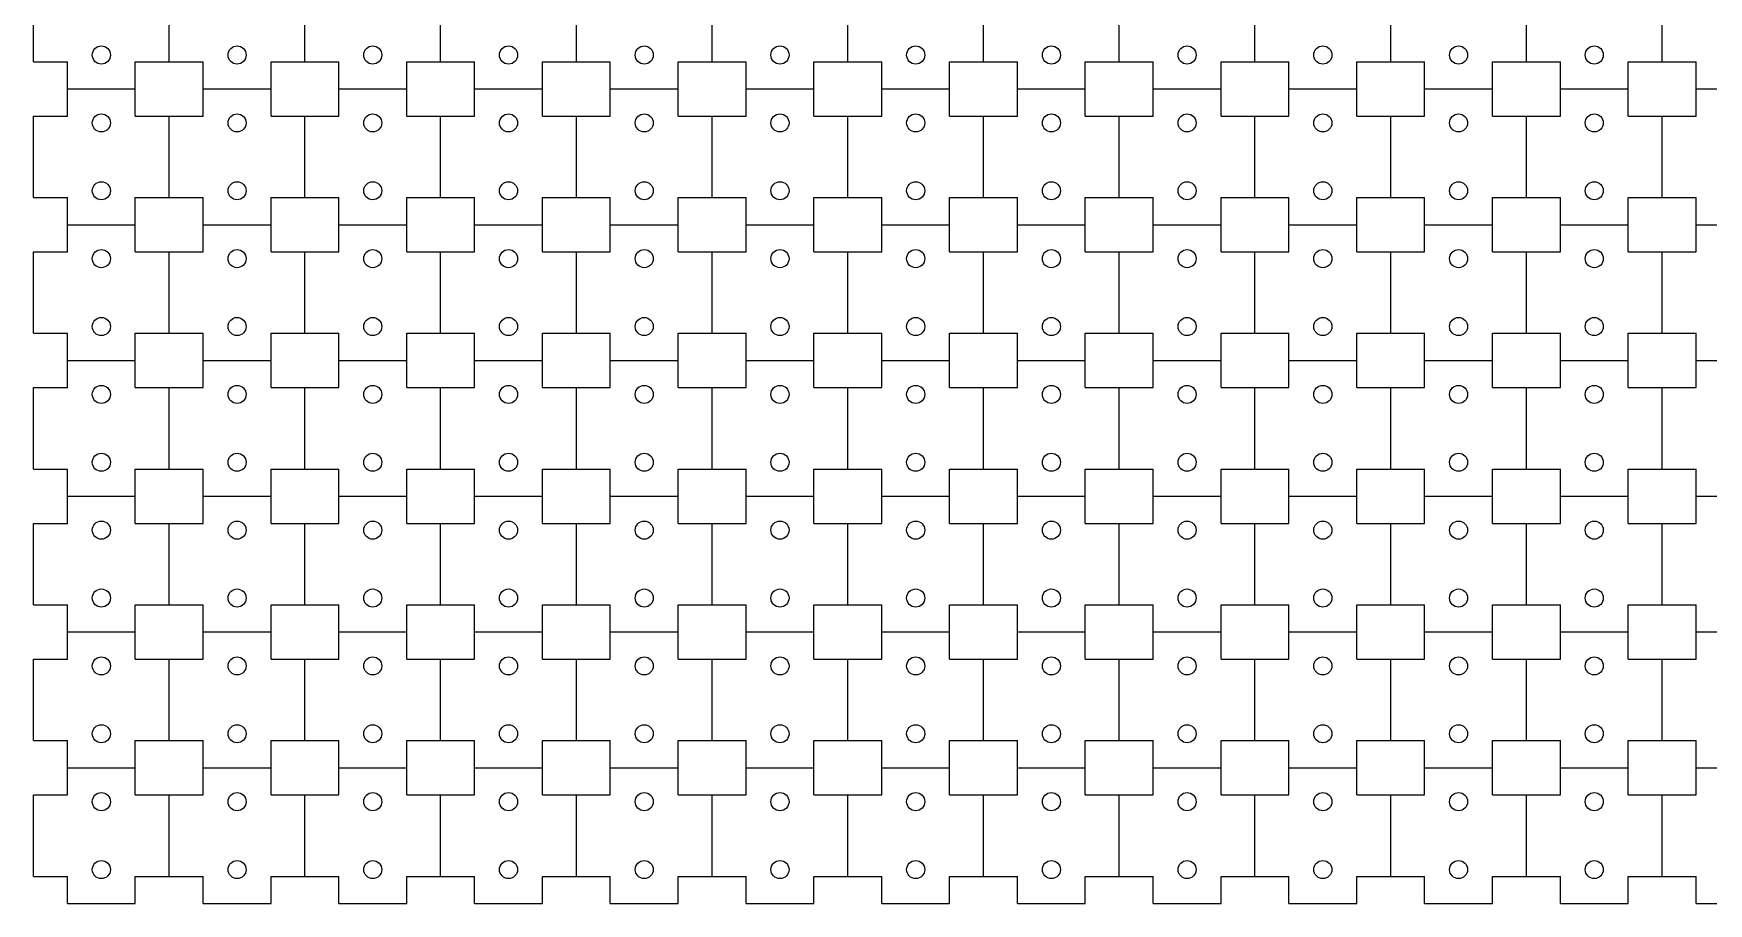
# Model space of a CAD drawing. Header units: millimetres. Extents: x 0 to 1500, y 0 to 750.
# Drawn here: x 0 to 370.2, y 0 to 192.2 of the extents above; entities that cross this region are included whole.
import ezdxf

# ---------------------------------------------------------------- set-up
doc = ezdxf.new("R2010")
doc.units = ezdxf.units.MM

msp = doc.modelspace()

# ---------------------------------------------------------------- linework, layer by layer
at = {"color": 7}
for p, q in [((0, 186), (0, 195)), ((30, 186), (30, 195)), ((60, 186), (60, 195)), ((90, 186), (90, 195)), ((120, 186), (120, 195)), ((150, 186), (150, 195)), ((180, 186), (180, 195)), ((210, 186), (210, 195)), ((240, 186), (240, 195)), ((270, 186), (270, 195)), ((300, 186), (300, 195)), ((330, 186), (330, 195)), ((360, 186), (360, 195)), ((0, 186), (7.5, 186)), ((7.5, 180), (7.5, 186)), ((22.5, 180), (22.5, 186)), ((22.5, 186), (30, 186)), ((30, 186), (37.5, 186)), ((37.5, 180), (37.5, 186)), ((52.5, 180), (52.5, 186)), ((52.5, 186), (60, 186)), ((60, 186), (67.5, 186)), ((67.5, 180), (67.5, 186)), ((82.5, 180), (82.5, 186)), ((82.5, 186), (90, 186)), ((90, 186), (97.5, 186)), ((97.5, 180), (97.5, 186)), ((112.5, 180), (112.5, 186)), ((112.5, 186), (120, 186)), ((120, 186), (127.5, 186)), ((127.5, 180), (127.5, 186)), ((142.5, 180), (142.5, 186)), ((142.5, 186), (150, 186)), ((150, 186), (157.5, 186)), ((157.5, 180), (157.5, 186)), ((172.5, 180), (172.5, 186)), ((172.5, 186), (180, 186)), ((180, 186), (187.5, 186)), ((187.5, 180), (187.5, 186)), ((202.5, 180), (202.5, 186)), ((202.5, 186), (210, 186)), ((210, 186), (217.5, 186)), ((217.5, 180), (217.5, 186)), ((232.5, 180), (232.5, 186)), ((232.5, 186), (240, 186)), ((240, 186), (247.5, 186)), ((247.5, 180), (247.5, 186)), ((262.5, 180), (262.5, 186)), ((262.5, 186), (270, 186)), ((270, 186), (277.5, 186)), ((277.5, 180), (277.5, 186)), ((292.5, 180), (292.5, 186)), ((292.5, 186), (300, 186)), ((300, 186), (307.5, 186)), ((307.5, 180), (307.5, 186)), ((322.5, 180), (322.5, 186)), ((322.5, 186), (330, 186)), ((330, 186), (337.5, 186)), ((337.5, 180), (337.5, 186)), ((352.5, 180), (352.5, 186)), ((352.5, 186), (360, 186)), ((360, 186), (367.5, 186)), ((367.5, 180), (367.5, 186)), ((7.5, 174), (7.5, 180)), ((7.5, 180), (15, 180)), ((15, 180), (22.5, 180)), ((22.5, 174), (22.5, 180)), ((37.5, 174), (37.5, 180)), ((37.5, 180), (45, 180)), ((45, 180), (52.5, 180)), ((52.5, 174), (52.5, 180)), ((67.5, 174), (67.5, 180)), ((67.5, 180), (75, 180)), ((75, 180), (82.5, 180)), ((82.5, 174), (82.5, 180)), ((97.5, 174), (97.5, 180)), ((97.5, 180), (105, 180)), ((105, 180), (112.5, 180)), ((112.5, 174), (112.5, 180)), ((127.5, 174), (127.5, 180)), ((127.5, 180), (135, 180)), ((135, 180), (142.5, 180)), ((142.5, 174), (142.5, 180)), ((157.5, 174), (157.5, 180)), ((157.5, 180), (165, 180)), ((165, 180), (172.5, 180)), ((172.5, 174), (172.5, 180)), ((187.5, 174), (187.5, 180)), ((187.5, 180), (195, 180)), ((195, 180), (202.5, 180)), ((202.5, 174), (202.5, 180)), ((217.5, 174), (217.5, 180)), ((217.5, 180), (225, 180)), ((225, 180), (232.5, 180)), ((232.5, 174), (232.5, 180)), ((247.5, 174), (247.5, 180)), ((247.5, 180), (255, 180)), ((255, 180), (262.5, 180)), ((262.5, 174), (262.5, 180)), ((277.5, 174), (277.5, 180)), ((277.5, 180), (285, 180)), ((285, 180), (292.5, 180)), ((292.5, 174), (292.5, 180)), ((307.5, 174), (307.5, 180)), ((307.5, 180), (315, 180)), ((315, 180), (322.5, 180)), ((322.5, 174), (322.5, 180)), ((337.5, 174), (337.5, 180)), ((337.5, 180), (345, 180)), ((345, 180), (352.5, 180)), ((352.5, 174), (352.5, 180)), ((367.5, 174), (367.5, 180)), ((367.5, 180), (375, 180)), ((0, 165), (0, 174)), ((0, 174), (7.5, 174)), ((22.5, 174), (30, 174)), ((30, 165), (30, 174)), ((30, 174), (37.5, 174)), ((52.5, 174), (60, 174)), ((60, 165), (60, 174)), ((60, 174), (67.5, 174)), ((82.5, 174), (90, 174)), ((90, 165), (90, 174)), ((90, 174), (97.5, 174)), ((112.5, 174), (120, 174)), ((120, 165), (120, 174)), ((120, 174), (127.5, 174)), ((142.5, 174), (150, 174)), ((150, 165), (150, 174)), ((150, 174), (157.5, 174)), ((172.5, 174), (180, 174)), ((180, 165), (180, 174)), ((180, 174), (187.5, 174)), ((202.5, 174), (210, 174)), ((210, 165), (210, 174)), ((210, 174), (217.5, 174)), ((232.5, 174), (240, 174)), ((240, 165), (240, 174)), ((240, 174), (247.5, 174)), ((262.5, 174), (270, 174)), ((270, 165), (270, 174)), ((270, 174), (277.5, 174)), ((292.5, 174), (300, 174)), ((300, 165), (300, 174)), ((300, 174), (307.5, 174)), ((322.5, 174), (330, 174)), ((330, 165), (330, 174)), ((330, 174), (337.5, 174)), ((352.5, 174), (360, 174)), ((360, 165), (360, 174)), ((360, 174), (367.5, 174)), ((0, 156), (0, 165)), ((30, 156), (30, 165)), ((60, 156), (60, 165)), ((90, 156), (90, 165)), ((120, 156), (120, 165)), ((150, 156), (150, 165)), ((180, 156), (180, 165)), ((210, 156), (210, 165)), ((240, 156), (240, 165)), ((270, 156), (270, 165)), ((300, 156), (300, 165)), ((330, 156), (330, 165)), ((360, 156), (360, 165)), ((0, 156), (7.5, 156)), ((7.5, 150), (7.5, 156)), ((22.5, 150), (22.5, 156)), ((22.5, 156), (30, 156)), ((30, 156), (37.5, 156)), ((37.5, 150), (37.5, 156)), ((52.5, 150), (52.5, 156)), ((52.5, 156), (60, 156)), ((60, 156), (67.5, 156)), ((67.5, 150), (67.5, 156)), ((82.5, 150), (82.5, 156)), ((82.5, 156), (90, 156)), ((90, 156), (97.5, 156)), ((97.5, 150), (97.5, 156)), ((112.5, 150), (112.5, 156)), ((112.5, 156), (120, 156)), ((120, 156), (127.5, 156)), ((127.5, 150), (127.5, 156)), ((142.5, 150), (142.5, 156)), ((142.5, 156), (150, 156)), ((150, 156), (157.5, 156)), ((157.5, 150), (157.5, 156)), ((172.5, 150), (172.5, 156)), ((172.5, 156), (180, 156)), ((180, 156), (187.5, 156)), ((187.5, 150), (187.5, 156)), ((202.5, 150), (202.5, 156)), ((202.5, 156), (210, 156)), ((210, 156), (217.5, 156)), ((217.5, 150), (217.5, 156)), ((232.5, 150), (232.5, 156)), ((232.5, 156), (240, 156)), ((240, 156), (247.5, 156)), ((247.5, 150), (247.5, 156)), ((262.5, 150), (262.5, 156)), ((262.5, 156), (270, 156)), ((270, 156), (277.5, 156)), ((277.5, 150), (277.5, 156)), ((292.5, 150), (292.5, 156)), ((292.5, 156), (300, 156)), ((300, 156), (307.5, 156)), ((307.5, 150), (307.5, 156)), ((322.5, 150), (322.5, 156)), ((322.5, 156), (330, 156)), ((330, 156), (337.5, 156)), ((337.5, 150), (337.5, 156)), ((352.5, 150), (352.5, 156)), ((352.5, 156), (360, 156)), ((360, 156), (367.5, 156)), ((367.5, 150), (367.5, 156)), ((7.5, 144), (7.5, 150)), ((7.5, 150), (15, 150)), ((15, 150), (22.5, 150)), ((22.5, 144), (22.5, 150)), ((37.5, 144), (37.5, 150)), ((37.5, 150), (45, 150)), ((45, 150), (52.5, 150)), ((52.5, 144), (52.5, 150)), ((67.5, 144), (67.5, 150)), ((67.5, 150), (75, 150)), ((75, 150), (82.5, 150)), ((82.5, 144), (82.5, 150)), ((97.5, 144), (97.5, 150)), ((97.5, 150), (105, 150)), ((105, 150), (112.5, 150)), ((112.5, 144), (112.5, 150)), ((127.5, 144), (127.5, 150)), ((127.5, 150), (135, 150)), ((135, 150), (142.5, 150)), ((142.5, 144), (142.5, 150)), ((157.5, 144), (157.5, 150)), ((157.5, 150), (165, 150)), ((165, 150), (172.5, 150)), ((172.5, 144), (172.5, 150)), ((187.5, 144), (187.5, 150)), ((187.5, 150), (195, 150)), ((195, 150), (202.5, 150)), ((202.5, 144), (202.5, 150)), ((217.5, 144), (217.5, 150)), ((217.5, 150), (225, 150)), ((225, 150), (232.5, 150)), ((232.5, 144), (232.5, 150)), ((247.5, 144), (247.5, 150)), ((247.5, 150), (255, 150)), ((255, 150), (262.5, 150)), ((262.5, 144), (262.5, 150)), ((277.5, 144), (277.5, 150)), ((277.5, 150), (285, 150)), ((285, 150), (292.5, 150)), ((292.5, 144), (292.5, 150)), ((307.5, 144), (307.5, 150)), ((307.5, 150), (315, 150)), ((315, 150), (322.5, 150)), ((322.5, 144), (322.5, 150)), ((337.5, 144), (337.5, 150)), ((337.5, 150), (345, 150)), ((345, 150), (352.5, 150)), ((352.5, 144), (352.5, 150)), ((367.5, 144), (367.5, 150)), ((367.5, 150), (375, 150)), ((0, 135), (0, 144)), ((0, 144), (7.5, 144)), ((22.5, 144), (30, 144)), ((30, 135), (30, 144)), ((30, 144), (37.5, 144)), ((52.5, 144), (60, 144)), ((60, 135), (60, 144)), ((60, 144), (67.5, 144)), ((82.5, 144), (90, 144)), ((90, 135), (90, 144)), ((90, 144), (97.5, 144)), ((112.5, 144), (120, 144)), ((120, 135), (120, 144)), ((120, 144), (127.5, 144)), ((142.5, 144), (150, 144)), ((150, 135), (150, 144)), ((150, 144), (157.5, 144)), ((172.5, 144), (180, 144)), ((180, 135), (180, 144)), ((180, 144), (187.5, 144)), ((202.5, 144), (210, 144)), ((210, 135), (210, 144)), ((210, 144), (217.5, 144)), ((232.5, 144), (240, 144)), ((240, 135), (240, 144)), ((240, 144), (247.5, 144)), ((262.5, 144), (270, 144)), ((270, 135), (270, 144)), ((270, 144), (277.5, 144)), ((292.5, 144), (300, 144)), ((300, 135), (300, 144)), ((300, 144), (307.5, 144)), ((322.5, 144), (330, 144)), ((330, 135), (330, 144)), ((330, 144), (337.5, 144)), ((352.5, 144), (360, 144)), ((360, 135), (360, 144)), ((360, 144), (367.5, 144)), ((0, 126), (0, 135)), ((30, 126), (30, 135)), ((60, 126), (60, 135)), ((90, 126), (90, 135)), ((120, 126), (120, 135)), ((150, 126), (150, 135)), ((180, 126), (180, 135)), ((210, 126), (210, 135)), ((240, 126), (240, 135)), ((270, 126), (270, 135)), ((300, 126), (300, 135)), ((330, 126), (330, 135)), ((360, 126), (360, 135)), ((0, 126), (7.5, 126)), ((7.5, 120), (7.5, 126)), ((22.5, 120), (22.5, 126)), ((22.5, 126), (30, 126)), ((30, 126), (37.5, 126)), ((37.5, 120), (37.5, 126)), ((52.5, 120), (52.5, 126)), ((52.5, 126), (60, 126)), ((60, 126), (67.5, 126)), ((67.5, 120), (67.5, 126)), ((82.5, 120), (82.5, 126)), ((82.5, 126), (90, 126)), ((90, 126), (97.5, 126)), ((97.5, 120), (97.5, 126)), ((112.5, 120), (112.5, 126)), ((112.5, 126), (120, 126)), ((120, 126), (127.5, 126)), ((127.5, 120), (127.5, 126)), ((142.5, 120), (142.5, 126)), ((142.5, 126), (150, 126)), ((150, 126), (157.5, 126)), ((157.5, 120), (157.5, 126)), ((172.5, 120), (172.5, 126)), ((172.5, 126), (180, 126)), ((180, 126), (187.5, 126)), ((187.5, 120), (187.5, 126)), ((202.5, 120), (202.5, 126)), ((202.5, 126), (210, 126)), ((210, 126), (217.5, 126)), ((217.5, 120), (217.5, 126)), ((232.5, 120), (232.5, 126)), ((232.5, 126), (240, 126)), ((240, 126), (247.5, 126)), ((247.5, 120), (247.5, 126)), ((262.5, 120), (262.5, 126)), ((262.5, 126), (270, 126)), ((270, 126), (277.5, 126)), ((277.5, 120), (277.5, 126)), ((292.5, 120), (292.5, 126)), ((292.5, 126), (300, 126)), ((300, 126), (307.5, 126)), ((307.5, 120), (307.5, 126)), ((322.5, 120), (322.5, 126)), ((322.5, 126), (330, 126)), ((330, 126), (337.5, 126)), ((337.5, 120), (337.5, 126)), ((352.5, 120), (352.5, 126)), ((352.5, 126), (360, 126)), ((360, 126), (367.5, 126)), ((367.5, 120), (367.5, 126)), ((7.5, 114), (7.5, 120)), ((7.5, 120), (15, 120)), ((15, 120), (22.5, 120)), ((22.5, 114), (22.5, 120)), ((37.5, 114), (37.5, 120)), ((37.5, 120), (45, 120)), ((45, 120), (52.5, 120)), ((52.5, 114), (52.5, 120)), ((67.5, 114), (67.5, 120)), ((67.5, 120), (75, 120)), ((75, 120), (82.5, 120)), ((82.5, 114), (82.5, 120)), ((97.5, 114), (97.5, 120)), ((97.5, 120), (105, 120)), ((105, 120), (112.5, 120)), ((112.5, 114), (112.5, 120)), ((127.5, 114), (127.5, 120)), ((127.5, 120), (135, 120)), ((135, 120), (142.5, 120)), ((142.5, 114), (142.5, 120)), ((157.5, 114), (157.5, 120)), ((157.5, 120), (165, 120)), ((165, 120), (172.5, 120)), ((172.5, 114), (172.5, 120)), ((187.5, 114), (187.5, 120)), ((187.5, 120), (195, 120)), ((195, 120), (202.5, 120)), ((202.5, 114), (202.5, 120)), ((217.5, 114), (217.5, 120)), ((217.5, 120), (225, 120)), ((225, 120), (232.5, 120)), ((232.5, 114), (232.5, 120)), ((247.5, 114), (247.5, 120)), ((247.5, 120), (255, 120)), ((255, 120), (262.5, 120)), ((262.5, 114), (262.5, 120)), ((277.5, 114), (277.5, 120)), ((277.5, 120), (285, 120)), ((285, 120), (292.5, 120)), ((292.5, 114), (292.5, 120)), ((307.5, 114), (307.5, 120)), ((307.5, 120), (315, 120)), ((315, 120), (322.5, 120)), ((322.5, 114), (322.5, 120)), ((337.5, 114), (337.5, 120)), ((337.5, 120), (345, 120)), ((345, 120), (352.5, 120)), ((352.5, 114), (352.5, 120)), ((367.5, 114), (367.5, 120)), ((367.5, 120), (375, 120)), ((0, 105), (0, 114)), ((0, 114), (7.5, 114)), ((22.5, 114), (30, 114)), ((30, 105), (30, 114)), ((30, 114), (37.5, 114)), ((52.5, 114), (60, 114)), ((60, 105), (60, 114)), ((60, 114), (67.5, 114)), ((82.5, 114), (90, 114)), ((90, 105), (90, 114)), ((90, 114), (97.5, 114)), ((112.5, 114), (120, 114)), ((120, 105), (120, 114)), ((120, 114), (127.5, 114)), ((142.5, 114), (150, 114)), ((150, 105), (150, 114)), ((150, 114), (157.5, 114)), ((172.5, 114), (180, 114)), ((180, 105), (180, 114)), ((180, 114), (187.5, 114)), ((202.5, 114), (210, 114)), ((210, 105), (210, 114)), ((210, 114), (217.5, 114)), ((232.5, 114), (240, 114)), ((240, 105), (240, 114)), ((240, 114), (247.5, 114)), ((262.5, 114), (270, 114)), ((270, 105), (270, 114)), ((270, 114), (277.5, 114)), ((292.5, 114), (300, 114)), ((300, 105), (300, 114)), ((300, 114), (307.5, 114)), ((322.5, 114), (330, 114)), ((330, 105), (330, 114)), ((330, 114), (337.5, 114)), ((352.5, 114), (360, 114)), ((360, 105), (360, 114)), ((360, 114), (367.5, 114)), ((0, 96), (0, 105)), ((30, 96), (30, 105)), ((60, 96), (60, 105)), ((90, 96), (90, 105)), ((120, 96), (120, 105)), ((150, 96), (150, 105)), ((180, 96), (180, 105)), ((210, 96), (210, 105)), ((240, 96), (240, 105)), ((270, 96), (270, 105)), ((300, 96), (300, 105)), ((330, 96), (330, 105)), ((360, 96), (360, 105)), ((0, 96), (7.5, 96)), ((7.5, 90), (7.5, 96)), ((22.5, 90), (22.5, 96)), ((22.5, 96), (30, 96)), ((30, 96), (37.5, 96)), ((37.5, 90), (37.5, 96)), ((52.5, 90), (52.5, 96)), ((52.5, 96), (60, 96)), ((60, 96), (67.5, 96)), ((67.5, 90), (67.5, 96)), ((82.5, 90), (82.5, 96)), ((82.5, 96), (90, 96)), ((90, 96), (97.5, 96)), ((97.5, 90), (97.5, 96)), ((112.5, 90), (112.5, 96)), ((112.5, 96), (120, 96)), ((120, 96), (127.5, 96)), ((127.5, 90), (127.5, 96)), ((142.5, 90), (142.5, 96)), ((142.5, 96), (150, 96)), ((150, 96), (157.5, 96)), ((157.5, 90), (157.5, 96)), ((172.5, 90), (172.5, 96)), ((172.5, 96), (180, 96)), ((180, 96), (187.5, 96)), ((187.5, 90), (187.5, 96)), ((202.5, 90), (202.5, 96)), ((202.5, 96), (210, 96)), ((210, 96), (217.5, 96)), ((217.5, 90), (217.5, 96)), ((232.5, 90), (232.5, 96)), ((232.5, 96), (240, 96)), ((240, 96), (247.5, 96)), ((247.5, 90), (247.5, 96)), ((262.5, 90), (262.5, 96)), ((262.5, 96), (270, 96)), ((270, 96), (277.5, 96)), ((277.5, 90), (277.5, 96)), ((292.5, 90), (292.5, 96)), ((292.5, 96), (300, 96)), ((300, 96), (307.5, 96)), ((307.5, 90), (307.5, 96)), ((322.5, 90), (322.5, 96)), ((322.5, 96), (330, 96)), ((330, 96), (337.5, 96)), ((337.5, 90), (337.5, 96)), ((352.5, 90), (352.5, 96)), ((352.5, 96), (360, 96)), ((360, 96), (367.5, 96)), ((367.5, 90), (367.5, 96)), ((7.5, 84), (7.5, 90)), ((7.5, 90), (15, 90)), ((15, 90), (22.5, 90)), ((22.5, 84), (22.5, 90)), ((37.5, 84), (37.5, 90)), ((37.5, 90), (45, 90)), ((45, 90), (52.5, 90)), ((52.5, 84), (52.5, 90)), ((67.5, 84), (67.5, 90)), ((67.5, 90), (75, 90)), ((75, 90), (82.5, 90)), ((82.5, 84), (82.5, 90)), ((97.5, 84), (97.5, 90)), ((97.5, 90), (105, 90)), ((105, 90), (112.5, 90)), ((112.5, 84), (112.5, 90)), ((127.5, 84), (127.5, 90)), ((127.5, 90), (135, 90)), ((135, 90), (142.5, 90)), ((142.5, 84), (142.5, 90)), ((157.5, 84), (157.5, 90)), ((157.5, 90), (165, 90)), ((165, 90), (172.5, 90)), ((172.5, 84), (172.5, 90)), ((187.5, 84), (187.5, 90)), ((187.5, 90), (195, 90)), ((195, 90), (202.5, 90)), ((202.5, 84), (202.5, 90)), ((217.5, 84), (217.5, 90)), ((217.5, 90), (225, 90)), ((225, 90), (232.5, 90)), ((232.5, 84), (232.5, 90)), ((247.5, 84), (247.5, 90)), ((247.5, 90), (255, 90)), ((255, 90), (262.5, 90)), ((262.5, 84), (262.5, 90)), ((277.5, 84), (277.5, 90)), ((277.5, 90), (285, 90)), ((285, 90), (292.5, 90)), ((292.5, 84), (292.5, 90)), ((307.5, 84), (307.5, 90)), ((307.5, 90), (315, 90)), ((315, 90), (322.5, 90)), ((322.5, 84), (322.5, 90)), ((337.5, 84), (337.5, 90)), ((337.5, 90), (345, 90)), ((345, 90), (352.5, 90)), ((352.5, 84), (352.5, 90)), ((367.5, 84), (367.5, 90)), ((367.5, 90), (375, 90)), ((0, 75), (0, 84)), ((0, 84), (7.5, 84)), ((22.5, 84), (30, 84)), ((30, 75), (30, 84)), ((30, 84), (37.5, 84)), ((52.5, 84), (60, 84)), ((60, 75), (60, 84)), ((60, 84), (67.5, 84)), ((82.5, 84), (90, 84)), ((90, 75), (90, 84)), ((90, 84), (97.5, 84)), ((112.5, 84), (120, 84)), ((120, 75), (120, 84)), ((120, 84), (127.5, 84)), ((142.5, 84), (150, 84)), ((150, 75), (150, 84)), ((150, 84), (157.5, 84)), ((172.5, 84), (180, 84)), ((180, 75), (180, 84)), ((180, 84), (187.5, 84)), ((202.5, 84), (210, 84)), ((210, 75), (210, 84)), ((210, 84), (217.5, 84)), ((232.5, 84), (240, 84)), ((240, 75), (240, 84)), ((240, 84), (247.5, 84)), ((262.5, 84), (270, 84)), ((270, 75), (270, 84)), ((270, 84), (277.5, 84)), ((292.5, 84), (300, 84)), ((300, 75), (300, 84)), ((300, 84), (307.5, 84)), ((322.5, 84), (330, 84)), ((330, 75), (330, 84)), ((330, 84), (337.5, 84)), ((352.5, 84), (360, 84)), ((360, 75), (360, 84)), ((360, 84), (367.5, 84)), ((0, 66), (0, 75)), ((30, 66), (30, 75)), ((60, 66), (60, 75)), ((90, 66), (90, 75)), ((120, 66), (120, 75)), ((150, 66), (150, 75)), ((180, 66), (180, 75)), ((210, 66), (210, 75)), ((240, 66), (240, 75)), ((270, 66), (270, 75)), ((300, 66), (300, 75)), ((330, 66), (330, 75)), ((360, 66), (360, 75)), ((0, 66), (7.5, 66)), ((7.5, 60), (7.5, 66)), ((22.5, 60), (22.5, 66)), ((22.5, 66), (30, 66)), ((30, 66), (37.5, 66)), ((37.5, 60), (37.5, 66)), ((52.5, 60), (52.5, 66)), ((52.5, 66), (60, 66)), ((60, 66), (67.5, 66)), ((67.5, 60), (67.5, 66)), ((82.5, 60), (82.5, 66)), ((82.5, 66), (90, 66)), ((90, 66), (97.5, 66)), ((97.5, 60), (97.5, 66)), ((112.5, 60), (112.5, 66)), ((112.5, 66), (120, 66)), ((120, 66), (127.5, 66)), ((127.5, 60), (127.5, 66)), ((142.5, 60), (142.5, 66)), ((142.5, 66), (150, 66)), ((150, 66), (157.5, 66)), ((157.5, 60), (157.5, 66)), ((172.5, 60), (172.5, 66)), ((172.5, 66), (180, 66)), ((180, 66), (187.5, 66)), ((187.5, 60), (187.5, 66)), ((202.5, 60), (202.5, 66)), ((202.5, 66), (210, 66)), ((210, 66), (217.5, 66)), ((217.5, 60), (217.5, 66)), ((232.5, 60), (232.5, 66)), ((232.5, 66), (240, 66)), ((240, 66), (247.5, 66)), ((247.5, 60), (247.5, 66)), ((262.5, 60), (262.5, 66)), ((262.5, 66), (270, 66)), ((270, 66), (277.5, 66)), ((277.5, 60), (277.5, 66)), ((292.5, 60), (292.5, 66)), ((292.5, 66), (300, 66)), ((300, 66), (307.5, 66)), ((307.5, 60), (307.5, 66)), ((322.5, 60), (322.5, 66)), ((322.5, 66), (330, 66)), ((330, 66), (337.5, 66)), ((337.5, 60), (337.5, 66)), ((352.5, 60), (352.5, 66)), ((352.5, 66), (360, 66)), ((360, 66), (367.5, 66)), ((367.5, 60), (367.5, 66)), ((7.5, 54), (7.5, 60)), ((7.5, 60), (15, 60)), ((15, 60), (22.5, 60)), ((22.5, 54), (22.5, 60)), ((37.5, 54), (37.5, 60)), ((37.5, 60), (45, 60)), ((45, 60), (52.5, 60)), ((52.5, 54), (52.5, 60)), ((67.5, 54), (67.5, 60)), ((67.5, 60), (75, 60)), ((75, 60), (82.5, 60)), ((82.5, 54), (82.5, 60)), ((97.5, 54), (97.5, 60)), ((97.5, 60), (105, 60)), ((105, 60), (112.5, 60)), ((112.5, 54), (112.5, 60)), ((127.5, 54), (127.5, 60)), ((127.5, 60), (135, 60)), ((135, 60), (142.5, 60)), ((142.5, 54), (142.5, 60)), ((157.5, 54), (157.5, 60)), ((157.5, 60), (165, 60)), ((165, 60), (172.5, 60)), ((172.5, 54), (172.5, 60)), ((187.5, 54), (187.5, 60)), ((187.5, 60), (195, 60)), ((195, 60), (202.5, 60)), ((202.5, 54), (202.5, 60)), ((217.5, 54), (217.5, 60)), ((217.5, 60), (225, 60)), ((225, 60), (232.5, 60)), ((232.5, 54), (232.5, 60)), ((247.5, 54), (247.5, 60)), ((247.5, 60), (255, 60)), ((255, 60), (262.5, 60)), ((262.5, 54), (262.5, 60)), ((277.5, 54), (277.5, 60)), ((277.5, 60), (285, 60)), ((285, 60), (292.5, 60)), ((292.5, 54), (292.5, 60)), ((307.5, 54), (307.5, 60)), ((307.5, 60), (315, 60)), ((315, 60), (322.5, 60)), ((322.5, 54), (322.5, 60)), ((337.5, 54), (337.5, 60)), ((337.5, 60), (345, 60)), ((345, 60), (352.5, 60)), ((352.5, 54), (352.5, 60)), ((367.5, 54), (367.5, 60)), ((367.5, 60), (375, 60)), ((0, 45), (0, 54)), ((0, 54), (7.5, 54)), ((22.5, 54), (30, 54)), ((30, 45), (30, 54)), ((30, 54), (37.5, 54)), ((52.5, 54), (60, 54)), ((60, 45), (60, 54)), ((60, 54), (67.5, 54)), ((82.5, 54), (90, 54)), ((90, 45), (90, 54)), ((90, 54), (97.5, 54)), ((112.5, 54), (120, 54)), ((120, 45), (120, 54)), ((120, 54), (127.5, 54)), ((142.5, 54), (150, 54)), ((150, 45), (150, 54)), ((150, 54), (157.5, 54)), ((172.5, 54), (180, 54)), ((180, 45), (180, 54)), ((180, 54), (187.5, 54)), ((202.5, 54), (210, 54)), ((210, 45), (210, 54)), ((210, 54), (217.5, 54)), ((232.5, 54), (240, 54)), ((240, 45), (240, 54)), ((240, 54), (247.5, 54)), ((262.5, 54), (270, 54)), ((270, 45), (270, 54)), ((270, 54), (277.5, 54)), ((292.5, 54), (300, 54)), ((300, 45), (300, 54)), ((300, 54), (307.5, 54)), ((322.5, 54), (330, 54)), ((330, 45), (330, 54)), ((330, 54), (337.5, 54)), ((352.5, 54), (360, 54)), ((360, 45), (360, 54)), ((360, 54), (367.5, 54)), ((0, 36), (0, 45)), ((30, 36), (30, 45)), ((60, 36), (60, 45)), ((90, 36), (90, 45)), ((120, 36), (120, 45)), ((150, 36), (150, 45)), ((180, 36), (180, 45)), ((210, 36), (210, 45)), ((240, 36), (240, 45)), ((270, 36), (270, 45)), ((300, 36), (300, 45)), ((330, 36), (330, 45)), ((360, 36), (360, 45)), ((0, 36), (7.5, 36)), ((7.5, 30), (7.5, 36)), ((22.5, 30), (22.5, 36)), ((22.5, 36), (30, 36)), ((30, 36), (37.5, 36)), ((37.5, 30), (37.5, 36)), ((52.5, 30), (52.5, 36)), ((52.5, 36), (60, 36)), ((60, 36), (67.5, 36)), ((67.5, 30), (67.5, 36)), ((82.5, 30), (82.5, 36)), ((82.5, 36), (90, 36)), ((90, 36), (97.5, 36)), ((97.5, 30), (97.5, 36)), ((112.5, 30), (112.5, 36)), ((112.5, 36), (120, 36)), ((120, 36), (127.5, 36)), ((127.5, 30), (127.5, 36)), ((142.5, 30), (142.5, 36)), ((142.5, 36), (150, 36)), ((150, 36), (157.5, 36)), ((157.5, 30), (157.5, 36)), ((172.5, 30), (172.5, 36)), ((172.5, 36), (180, 36)), ((180, 36), (187.5, 36)), ((187.5, 30), (187.5, 36)), ((202.5, 30), (202.5, 36)), ((202.5, 36), (210, 36)), ((210, 36), (217.5, 36)), ((217.5, 30), (217.5, 36)), ((232.5, 30), (232.5, 36)), ((232.5, 36), (240, 36)), ((240, 36), (247.5, 36)), ((247.5, 30), (247.5, 36)), ((262.5, 30), (262.5, 36)), ((262.5, 36), (270, 36)), ((270, 36), (277.5, 36)), ((277.5, 30), (277.5, 36)), ((292.5, 30), (292.5, 36)), ((292.5, 36), (300, 36)), ((300, 36), (307.5, 36)), ((307.5, 30), (307.5, 36)), ((322.5, 30), (322.5, 36)), ((322.5, 36), (330, 36)), ((330, 36), (337.5, 36)), ((337.5, 30), (337.5, 36)), ((352.5, 30), (352.5, 36)), ((352.5, 36), (360, 36)), ((360, 36), (367.5, 36)), ((367.5, 30), (367.5, 36)), ((7.5, 24), (7.5, 30)), ((7.5, 30), (15, 30)), ((15, 30), (22.5, 30)), ((22.5, 24), (22.5, 30)), ((37.5, 24), (37.5, 30)), ((37.5, 30), (45, 30)), ((45, 30), (52.5, 30)), ((52.5, 24), (52.5, 30)), ((67.5, 24), (67.5, 30)), ((67.5, 30), (75, 30)), ((75, 30), (82.5, 30)), ((82.5, 24), (82.5, 30)), ((97.5, 24), (97.5, 30)), ((97.5, 30), (105, 30)), ((105, 30), (112.5, 30)), ((112.5, 24), (112.5, 30)), ((127.5, 24), (127.5, 30)), ((127.5, 30), (135, 30)), ((135, 30), (142.5, 30)), ((142.5, 24), (142.5, 30)), ((157.5, 24), (157.5, 30)), ((157.5, 30), (165, 30)), ((165, 30), (172.5, 30)), ((172.5, 24), (172.5, 30)), ((187.5, 24), (187.5, 30)), ((187.5, 30), (195, 30)), ((195, 30), (202.5, 30)), ((202.5, 24), (202.5, 30)), ((217.5, 24), (217.5, 30)), ((217.5, 30), (225, 30)), ((225, 30), (232.5, 30)), ((232.5, 24), (232.5, 30)), ((247.5, 24), (247.5, 30)), ((247.5, 30), (255, 30)), ((255, 30), (262.5, 30)), ((262.5, 24), (262.5, 30)), ((277.5, 24), (277.5, 30)), ((277.5, 30), (285, 30)), ((285, 30), (292.5, 30)), ((292.5, 24), (292.5, 30)), ((307.5, 24), (307.5, 30)), ((307.5, 30), (315, 30)), ((315, 30), (322.5, 30)), ((322.5, 24), (322.5, 30)), ((337.5, 24), (337.5, 30)), ((337.5, 30), (345, 30)), ((345, 30), (352.5, 30)), ((352.5, 24), (352.5, 30)), ((367.5, 24), (367.5, 30)), ((367.5, 30), (375, 30)), ((0, 15), (0, 24)), ((0, 24), (7.5, 24)), ((22.5, 24), (30, 24)), ((30, 15), (30, 24)), ((30, 24), (37.5, 24)), ((52.5, 24), (60, 24)), ((60, 15), (60, 24)), ((60, 24), (67.5, 24)), ((82.5, 24), (90, 24)), ((90, 15), (90, 24)), ((90, 24), (97.5, 24)), ((112.5, 24), (120, 24)), ((120, 15), (120, 24)), ((120, 24), (127.5, 24)), ((142.5, 24), (150, 24)), ((150, 15), (150, 24)), ((150, 24), (157.5, 24)), ((172.5, 24), (180, 24)), ((180, 15), (180, 24)), ((180, 24), (187.5, 24)), ((202.5, 24), (210, 24)), ((210, 15), (210, 24)), ((210, 24), (217.5, 24)), ((232.5, 24), (240, 24)), ((240, 15), (240, 24)), ((240, 24), (247.5, 24)), ((262.5, 24), (270, 24)), ((270, 15), (270, 24)), ((270, 24), (277.5, 24)), ((292.5, 24), (300, 24)), ((300, 15), (300, 24)), ((300, 24), (307.5, 24)), ((322.5, 24), (330, 24)), ((330, 15), (330, 24)), ((330, 24), (337.5, 24)), ((352.5, 24), (360, 24)), ((360, 15), (360, 24)), ((360, 24), (367.5, 24)), ((0, 6), (0, 15)), ((30, 6), (30, 15)), ((60, 6), (60, 15)), ((90, 6), (90, 15)), ((120, 6), (120, 15)), ((150, 6), (150, 15)), ((180, 6), (180, 15)), ((210, 6), (210, 15)), ((240, 6), (240, 15)), ((270, 6), (270, 15)), ((300, 6), (300, 15)), ((330, 6), (330, 15)), ((360, 6), (360, 15)), ((0, 6), (7.5, 6)), ((7.5, 0), (7.5, 6)), ((22.5, 0), (22.5, 6)), ((22.5, 6), (30, 6)), ((30, 6), (37.5, 6)), ((37.5, 0), (37.5, 6)), ((52.5, 0), (52.5, 6)), ((52.5, 6), (60, 6)), ((60, 6), (67.5, 6)), ((67.5, 0), (67.5, 6)), ((82.5, 0), (82.5, 6)), ((82.5, 6), (90, 6)), ((90, 6), (97.5, 6)), ((97.5, 0), (97.5, 6)), ((112.5, 0), (112.5, 6)), ((112.5, 6), (120, 6)), ((120, 6), (127.5, 6)), ((127.5, 0), (127.5, 6)), ((142.5, 0), (142.5, 6)), ((142.5, 6), (150, 6)), ((150, 6), (157.5, 6)), ((157.5, 0), (157.5, 6)), ((172.5, 0), (172.5, 6)), ((172.5, 6), (180, 6)), ((180, 6), (187.5, 6)), ((187.5, 0), (187.5, 6)), ((202.5, 0), (202.5, 6)), ((202.5, 6), (210, 6)), ((210, 6), (217.5, 6)), ((217.5, 0), (217.5, 6)), ((232.5, 0), (232.5, 6)), ((232.5, 6), (240, 6)), ((240, 6), (247.5, 6)), ((247.5, 0), (247.5, 6)), ((262.5, 0), (262.5, 6)), ((262.5, 6), (270, 6)), ((270, 6), (277.5, 6)), ((277.5, 0), (277.5, 6)), ((292.5, 0), (292.5, 6)), ((292.5, 6), (300, 6)), ((300, 6), (307.5, 6)), ((307.5, 0), (307.5, 6)), ((322.5, 0), (322.5, 6)), ((322.5, 6), (330, 6)), ((330, 6), (337.5, 6)), ((337.5, 0), (337.5, 6)), ((352.5, 0), (352.5, 6)), ((352.5, 6), (360, 6)), ((360, 6), (367.5, 6)), ((367.5, 0), (367.5, 6)), ((7.5, 0), (15, 0)), ((15, 0), (22.5, 0)), ((37.5, 0), (45, 0)), ((45, 0), (52.5, 0)), ((67.5, 0), (75, 0)), ((75, 0), (82.5, 0)), ((97.5, 0), (105, 0)), ((105, 0), (112.5, 0)), ((127.5, 0), (135, 0)), ((135, 0), (142.5, 0)), ((157.5, 0), (165, 0)), ((165, 0), (172.5, 0)), ((187.5, 0), (195, 0)), ((195, 0), (202.5, 0)), ((217.5, 0), (225, 0)), ((225, 0), (232.5, 0)), ((247.5, 0), (255, 0)), ((255, 0), (262.5, 0)), ((277.5, 0), (285, 0)), ((285, 0), (292.5, 0)), ((307.5, 0), (315, 0)), ((315, 0), (322.5, 0)), ((337.5, 0), (345, 0)), ((345, 0), (352.5, 0)), ((367.5, 0), (375, 0))]:
    msp.add_line(p, q, dxfattribs=at)
at = {"color": 1}
for centre in [(15, 187.5), (45, 187.5), (75, 187.5), (105, 187.5), (135, 187.5), (165, 187.5), (195, 187.5), (225, 187.5), (255, 187.5), (285, 187.5), (315, 187.5), (345, 187.5), (15, 172.5), (45, 172.5), (75, 172.5), (105, 172.5), (135, 172.5), (165, 172.5), (195, 172.5), (225, 172.5), (255, 172.5), (285, 172.5), (315, 172.5), (345, 172.5), (15, 157.5), (45, 157.5), (75, 157.5), (105, 157.5), (135, 157.5), (165, 157.5), (195, 157.5), (225, 157.5), (255, 157.5), (285, 157.5), (315, 157.5), (345, 157.5), (15, 142.5), (45, 142.5), (75, 142.5), (105, 142.5), (135, 142.5), (165, 142.5), (195, 142.5), (225, 142.5), (255, 142.5), (285, 142.5), (315, 142.5), (345, 142.5), (15, 127.5), (45, 127.5), (75, 127.5), (105, 127.5), (135, 127.5), (165, 127.5), (195, 127.5), (225, 127.5), (255, 127.5), (285, 127.5), (315, 127.5), (345, 127.5), (15, 112.5), (45, 112.5), (75, 112.5), (105, 112.5), (135, 112.5), (165, 112.5), (195, 112.5), (225, 112.5), (255, 112.5), (285, 112.5), (315, 112.5), (345, 112.5), (15, 97.5), (45, 97.5), (75, 97.5), (105, 97.5), (135, 97.5), (165, 97.5), (195, 97.5), (225, 97.5), (255, 97.5), (285, 97.5), (315, 97.5), (345, 97.5), (15, 82.5), (45, 82.5), (75, 82.5), (105, 82.5), (135, 82.5), (165, 82.5), (195, 82.5), (225, 82.5), (255, 82.5), (285, 82.5), (315, 82.5), (345, 82.5), (15, 67.5), (45, 67.5), (75, 67.5), (105, 67.5), (135, 67.5), (165, 67.5), (195, 67.5), (225, 67.5), (255, 67.5), (285, 67.5), (315, 67.5), (345, 67.5), (15, 52.5), (45, 52.5), (75, 52.5), (105, 52.5), (135, 52.5), (165, 52.5), (195, 52.5), (225, 52.5), (255, 52.5), (285, 52.5), (315, 52.5), (345, 52.5), (15, 37.5), (45, 37.5), (75, 37.5), (105, 37.5), (135, 37.5), (165, 37.5), (195, 37.5), (225, 37.5), (255, 37.5), (285, 37.5), (315, 37.5), (345, 37.5), (15, 22.5), (45, 22.5), (75, 22.5), (105, 22.5), (135, 22.5), (165, 22.5), (195, 22.5), (225, 22.5), (255, 22.5), (285, 22.5), (315, 22.5), (345, 22.5), (15, 7.5), (45, 7.5), (75, 7.5), (105, 7.5), (135, 7.5), (165, 7.5), (195, 7.5), (225, 7.5), (255, 7.5), (285, 7.5), (315, 7.5), (345, 7.5)]:
    msp.add_circle(centre, 2, dxfattribs=at)

doc.saveas('drawing.dxf')
